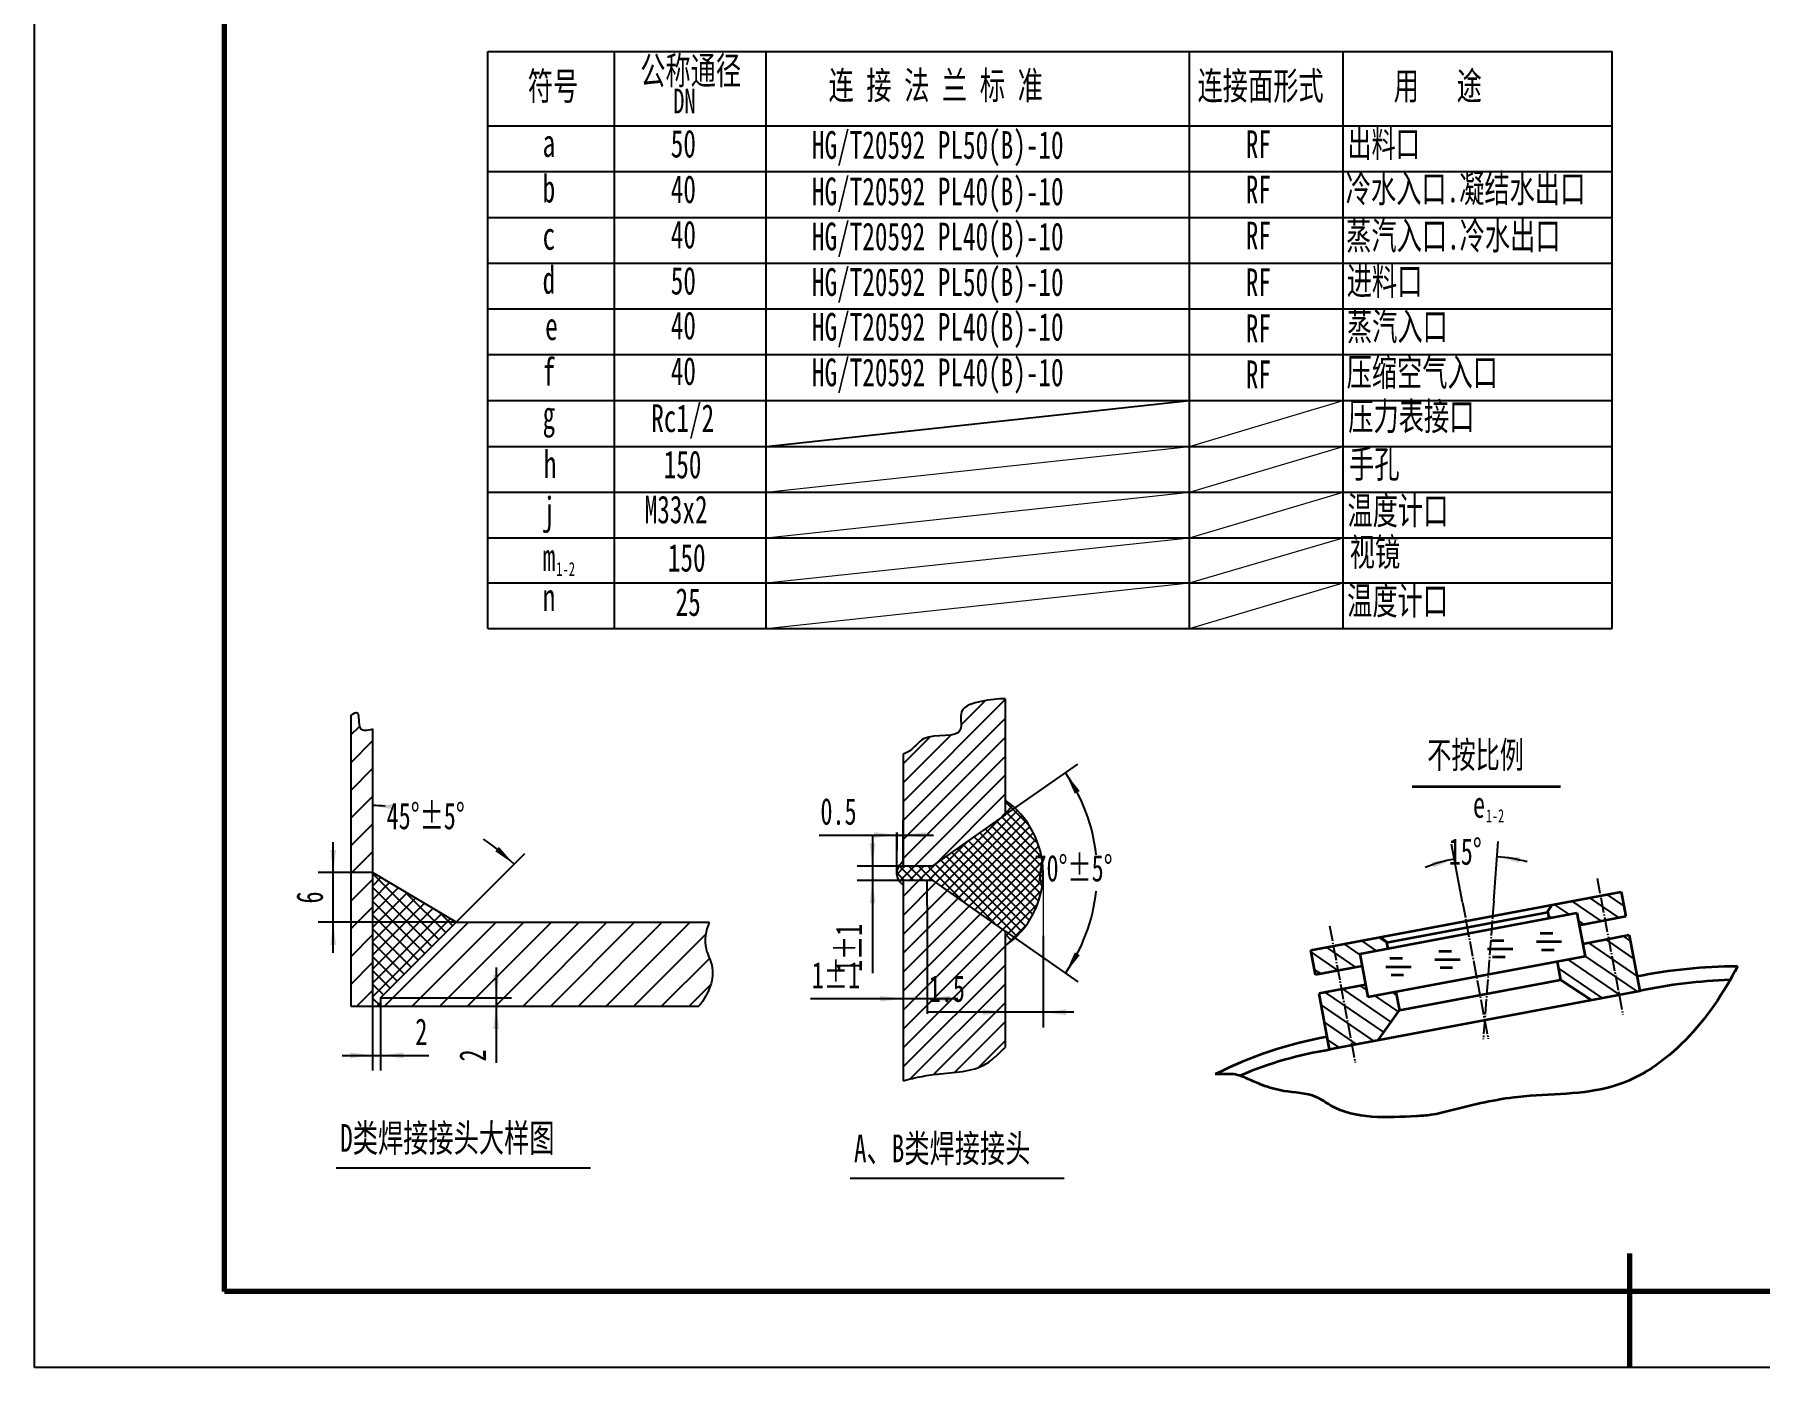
# Model space of a CAD drawing. Header units: millimetres. Extents: x -3150 to 3150, y -4455 to 4455.
# Drawn here: x -3150 to 256, y -4455 to -1823 of the extents above; entities that cross this region are included whole.
import ezdxf

# ---------------------------------------------------------------- set-up
doc = ezdxf.new("R2010")
doc.units = ezdxf.units.MM
doc.linetypes.add('EB_DASHDOT', pattern=[39, 30, -3, 3, -3])
for name, color, linetype, lineweight in [('CAXA0', 7, 'Continuous', 70), ('CAXA1', 1, 'EB_DASHDOT', 25), ('CAXA3', 7, 'Continuous', 25), ('CAXA4', 3, 'Continuous', 25), ('CAXA5', 4, 'Continuous', 25)]:
    doc.layers.add(name, color=color, linetype=linetype, lineweight=lineweight)
doc.styles.add('标准', font='SIMFANG.TTF', dxfattribs={"width": 0.667})
doc.dimstyles.new('标准', dxfattribs={"dimscale": 15, "dimtxt": 3.5, "dimasz": 3, "dimexe": 2, "dimexo": 0, "dimgap": 0.065, "dimtad": 1, "dimdec": 1, "dimdsep": 46, "dimtxsty": '标准', "dimcen": 0, "dimdle": 4, "dimadec": 4, "dimazin": 2, "dimtfac": 1, "dimtdec": 3, "dimtmove": 0, "dimatfit": 3, "dimldrblk": 'NONE', "dimfxl": 0, "dimtolj": 1, "dimtzin": 0, "dimarcsym": 0})

# ---------------------------------------------------------------- blocks, each defined once
blk = doc.blocks.new('CAXBLOCK2', base_point=(-2438.9, -3596.9))
at = {"layer": 'CAXA5', "color": 0, "linetype": 'Continuous', "lineweight": 25}
for p, q in [((-2482.3, -3479.3), (-2351.7, -3609.9)), ((-2482.3, -3506.7), (-2365.4, -3623.6)), ((-2482.3, -3534.1), (-2379.1, -3637.3)), ((-2418.5, -3515.8), (-2338, -3596.3)), ((-2482.3, -3561.4), (-2392.7, -3651)), ((-2350.7, -3556.2), (-2324.3, -3582.6)), ((-2482.3, -3588.8), (-2406.4, -3664.7)), ((-2482.3, -3616.1), (-2420.1, -3678.3)), ((-2482.3, -3643.5), (-2433.8, -3692)), ((-2482.3, -3670.9), (-2447.5, -3705.7)), ((-2482.3, -3698.2), (-2461.1, -3719.4)), ((-2482.3, -3725.6), (-2466.8, -3741))]:
    blk.add_line(p, q, dxfattribs=at)
blk = doc.blocks.new('CAXBLOCK3', base_point=(-2428.9, -3600.2))
at = {"layer": 'CAXA5', "color": 0, "linetype": 'Continuous', "lineweight": 25}
for p, q in [((-2482.3, -3503.6), (-2466.1, -3487.4)), ((-2482.3, -3531), (-2449, -3497.6)), ((-2482.3, -3558.3), (-2431.8, -3507.8)), ((-2482.3, -3585.7), (-2414.7, -3518.1)), ((-2482.3, -3613), (-2397.5, -3528.3)), ((-2482.3, -3640.4), (-2380.4, -3538.5)), ((-2482.3, -3667.8), (-2363.3, -3548.7)), ((-2482.3, -3695.1), (-2346.1, -3558.9)), ((-2482.3, -3722.5), (-2329, -3569.2)), ((-2474, -3741.5), (-2466.8, -3734.4))]:
    blk.add_line(p, q, dxfattribs=at)
blk = doc.blocks.new('CAXBLOCK4', base_point=(-2265, -3637.2))
at = {"layer": 'CAXA5', "color": 0, "linetype": 'Continuous', "lineweight": 25}
for p, q in [((-2458.9, -3741.5), (-2293.3, -3575.9)), ((-2404.2, -3741.5), (-2238.6, -3575.9)), ((-2349.5, -3741.5), (-2183.9, -3575.9)), ((-2294.8, -3741.5), (-2129.2, -3575.9)), ((-2240, -3741.5), (-2074.4, -3575.9)), ((-2185.3, -3741.5), (-2019.7, -3575.9)), ((-2130.6, -3741.5), (-1965, -3575.9)), ((-2075.9, -3741.5), (-1910.3, -3575.9)), ((-2021.2, -3741.5), (-1855.6, -3575.9)), ((-1966.5, -3741.5), (-1824.5, -3599.6)), ((-1911.7, -3741.5), (-1817.3, -3647.1)), ((-1857, -3741.5), (-1814.9, -3699.4))]:
    blk.add_line(p, q, dxfattribs=at)
blk = doc.blocks.new('CAXBLOCK5', base_point=(-2498.7, -3511.4))
at = {"layer": 'CAXA5', "color": 0, "linetype": 'Continuous', "lineweight": 25}
for p, q in [((-2525.3, -3205.9), (-2508.4, -3189)), ((-2525.3, -3260.7), (-2482.3, -3217.7)), ((-2525.3, -3315.4), (-2482.3, -3272.4)), ((-2525.3, -3370.1), (-2482.3, -3327.1)), ((-2525.3, -3424.8), (-2482.3, -3381.9)), ((-2525.3, -3479.5), (-2482.3, -3436.6)), ((-2525.3, -3534.3), (-2482.3, -3491.3)), ((-2525.3, -3589), (-2482.3, -3546)), ((-2525.3, -3643.7), (-2482.3, -3600.7)), ((-2525.3, -3698.4), (-2482.3, -3655.5)), ((-2513.6, -3741.5), (-2482.3, -3710.2))]:
    blk.add_line(p, q, dxfattribs=at)
blk = doc.blocks.new('*CAXBLOCK69')
at = {"layer": 'CAXA0', "linetype": 'Continuous', "lineweight": 25}
for points in [[(-2560.1, -3477.8), (-2554.5, -3432.8), (-2565.7, -3432.8)], [(-2560.1, -3575.9), (-2554.5, -3620.9), (-2565.7, -3620.9)]]:
    blk.add_hatch(color=0, dxfattribs=at).paths.add_polyline_path(points, flags=0)
at = {"layer": 'CAXA0', "color": 0, "linetype": 'Continuous', "lineweight": 25}
for p, q in [((-2560.1, -3635.9), (-2560.1, -3417.8)), ((-2482.3, -3477.8), (-2590.1, -3477.8)), ((-2317.7, -3575.9), (-2590.1, -3575.9))]:
    blk.add_line(p, q, dxfattribs=at)
at = {"layer": 'CAXA0', "color": 0, "linetype": 'Continuous', "lineweight": 25, "insert": (-2633, -3538.8), "char_height": 52.5, "attachment_point": 1, "rotation": 90, "style": '标准'}
blk.add_mtext('\\fFangSong_GB2312|b0|i0|p34;6', dxfattribs=at)
blk = doc.blocks.new('_None')
blk = doc.blocks.new('*CAXBLOCK710')
at = {"layer": 'CAXA0', "linetype": 'Continuous', "lineweight": 25}
for points in [[(-2482.3, -3838.6), (-2527.3, -3844.3), (-2527.3, -3833)], [(-2466.8, -3838.6), (-2421.8, -3844.3), (-2421.8, -3833)]]:
    blk.add_hatch(color=0, dxfattribs=at).paths.add_polyline_path(points, flags=0)
at = {"layer": 'CAXA0', "color": 0, "linetype": 'Continuous', "lineweight": 25}
for p, q in [((-2482.3, -3741.5), (-2482.3, -3868.6)), ((-2466.8, -3755.8), (-2466.8, -3868.6)), ((-2542.3, -3838.6), (-2371.5, -3838.6))]:
    blk.add_line(p, q, dxfattribs=at)
at = {"layer": 'CAXA0', "color": 0, "linetype": 'Continuous', "lineweight": 25, "insert": (-2398.1, -3765.7), "char_height": 52.5, "attachment_point": 1, "style": '标准'}
blk.add_mtext('\\fFangSong_GB2312|b0|i0|p34;2', dxfattribs=at)
blk = doc.blocks.new('*CAXBLOCK811')
at = {"layer": 'CAXA0', "linetype": 'Continuous', "lineweight": 25}
for points in [[(-2238.3, -3725), (-2244, -3680), (-2232.7, -3680)], [(-2238.3, -3741.5), (-2244, -3786.5), (-2232.7, -3786.5)]]:
    blk.add_hatch(color=0, dxfattribs=at).paths.add_polyline_path(points, flags=0)
at = {"layer": 'CAXA0', "color": 0, "linetype": 'Continuous', "lineweight": 25}
for p, q in [((-2238.3, -3665), (-2238.3, -3853.2)), ((-2525.3, -3741.5), (-2208.3, -3741.5)), ((-2358.1, -3725), (-2208.3, -3725))]:
    blk.add_line(p, q, dxfattribs=at)
at = {"layer": 'CAXA0', "color": 0, "linetype": 'Continuous', "lineweight": 25, "insert": (-2311.2, -3850.6), "char_height": 52.5, "attachment_point": 1, "rotation": 90, "style": '标准'}
blk.add_mtext('\\fFangSong_GB2312|b0|i0|p34;2', dxfattribs=at)
blk = doc.blocks.new('CAXBLOCK10')
at = {"layer": 'CAXA0', "color": 0, "insert": (-2454.8, -3339.6), "char_height": 52.5, "attachment_point": 1, "style": '标准'}
blk.add_mtext('\\fFangSong_GB2312|b0|i0|p34;45{%%D}{%%P}5{%%D}', dxfattribs=at)
blk = doc.blocks.new('*CAXBLOCK912')
at = {"layer": 'CAXA0', "linetype": 'Continuous', "lineweight": 25}
for points in [[(-2482.3, -3345.5), (-2436.8, -3342.5), (-2438, -3353.7)], [(-2203, -3461.2), (-2233, -3426.9), (-2240, -3435.7)]]:
    blk.add_hatch(color=0, dxfattribs=at).paths.add_polyline_path(points, flags=0)
at = {"layer": 'CAXA0', "color": 0, "linetype": 'Continuous', "lineweight": 25}
blk.add_line((-2317.7, -3575.9), (-2181.8, -3440), dxfattribs=at)
for start, end in [(86.3929, 90), (45, 56.3917)]:
    blk.add_arc((-2482.3, -3740.5), 395, start, end, dxfattribs=at)
blk.add_blockref('CAXBLOCK10', (0, 0), dxfattribs=at)
blk = doc.blocks.new('CAXBLOCK11', base_point=(-568.3, -3654.1))
at = {"layer": 'CAXA5', "color": 0, "linetype": 'Continuous', "lineweight": 25}
for p, q in [((-480.2, -3615.5), (-494.8, -3605.6)), ((-575.1, -3671.4), (-628.7, -3634.8)), ((-540.5, -3664.9), (-598.7, -3625.1)), ((-532.6, -3640.1), (-564, -3618.6)), ((-500.3, -3632), (-529.4, -3612.1)), ((-609.7, -3677.9), (-622.2, -3669.4))]:
    blk.add_line(p, q, dxfattribs=at)
blk = doc.blocks.new('CAXBLOCK12', base_point=(-549.9, -3752))
at = {"layer": 'CAXA5', "color": 0, "linetype": 'Continuous', "lineweight": 25}
for p, q in [((-471.5, -3772.4), (-566.1, -3707.8)), ((-519.6, -3709.3), (-531.5, -3701.2)), ((-504.4, -3810.3), (-609.2, -3738.7)), ((-485.9, -3792.8), (-600.7, -3714.3)), ((-457.1, -3752), (-502.4, -3721.1)), ((-460.6, -3719.5), (-467.7, -3714.6)), ((-539.1, -3816.8), (-602.6, -3773.3)), ((-573.7, -3823.3), (-596.1, -3808))]:
    blk.add_line(p, q, dxfattribs=at)
blk = doc.blocks.new('CAXBLOCK13', base_point=(-54.5, -3672))
at = {"layer": 'CAXA5', "color": 0, "linetype": 'Continuous', "lineweight": 25}
for p, q in [((7.6, -3647), (-46.5, -3610)), ((1.1, -3612.3), (-11.9, -3603.5)), ((15.2, -3712.5), (-88.5, -3641.7)), ((14.1, -3681.6), (-81.1, -3616.5)), ((-54.1, -3725.6), (-140.9, -3666.2)), ((-19.5, -3719), (-121.3, -3649.4))]:
    blk.add_line(p, q, dxfattribs=at)
blk = doc.blocks.new('CAXBLOCK14', base_point=(-79.4, -3556.5))
at = {"layer": 'CAXA5', "color": 0, "linetype": 'Continuous', "lineweight": 25}
for p, q in [((-119.3, -3560.3), (-148.4, -3540.4)), ((-55.5, -3573.7), (-113.7, -3533.9)), ((-20.9, -3567.1), (-79.1, -3527.4)), ((-12, -3543.1), (-44.4, -3520.9)), ((-153.9, -3566.8), (-160.5, -3562.3)), ((-90.2, -3580.2), (-101.5, -3572.4))]:
    blk.add_line(p, q, dxfattribs=at)
blk = doc.blocks.new('*CAXBLOCK1518')
at = {"layer": 'CAXA0', "linetype": 'Continuous', "lineweight": 25}
for points in [[(-346.3, -3450.9), (-391.6, -3456.9), (-388, -3467.6)], [(-261.9, -3446.2), (-216.2, -3447.3), (-218.6, -3458.2)]]:
    blk.add_hatch(color=0, dxfattribs=at).paths.add_polyline_path(points, flags=0)
at = {"layer": 'CAXA0', "color": 0, "linetype": 'Continuous', "lineweight": 25}
for p, q in [((-330.2, -3536.6), (-351.8, -3421.4)), ((-268.5, -3533.2), (-259.6, -3416.3))]:
    blk.add_line(p, q, dxfattribs=at)
for start, end in [(100.654, 111.266), (75.042, 85.654)]:
    blk.add_arc((-286.4, -3769.3), 323.9, start, end, dxfattribs=at)
at = {"layer": 'CAXA0', "color": 0, "linetype": 'Continuous', "lineweight": 25, "insert": (-357.5, -3409.8), "char_height": 52.5, "attachment_point": 1, "style": '标准'}
blk.add_mtext('\\fFangSong_GB2312|b0|i0|p34;15{%%D}', dxfattribs=at)
blk = doc.blocks.new('CAXBLOCK16')
at = {"layer": 'CAXA4', "attachment_point": 1, "style": '标准'}
for s, insert, char_height in [('\\fFangSong_GB2312|b0|i0|p34;e', (-309.5, -3317), 52.5), ('\\fFangSong_GB2312|b0|i0|p34;1-2', (-283.8, -3352.4), 26.25)]:
    blk.add_mtext(s, dxfattribs=dict(at, insert=insert, char_height=char_height))
blk = doc.blocks.new('CAXBLOCK17', base_point=(-1248.9, -3471.7))
at = {"layer": 'CAXA5', "color": 0, "linetype": 'Continuous', "lineweight": 25}
for p, q in [((-1185.1, -3385.4), (-1233, -3337.5)), ((-1161.4, -3446.6), (-1239.5, -3368.5)), ((-1168.1, -3421.2), (-1233, -3356.2)), ((-1163.2, -3519.5), (-1283.5, -3399.3)), ((-1160.2, -3503.8), (-1272.5, -3391.6)), ((-1158.6, -3486.7), (-1261.5, -3383.9)), ((-1158.8, -3467.9), (-1250.5, -3376.2)), ((-1193, -3583.3), (-1338.5, -3437.8)), ((-1185.4, -3572.2), (-1327.5, -3430.1)), ((-1178.5, -3560.3), (-1316.5, -3422.4)), ((-1172.5, -3547.6), (-1305.5, -3414.7)), ((-1167.4, -3534), (-1294.5, -3407)), ((-1413.6, -3493.6), (-1442.9, -3464.2)), ((-1394.9, -3493.6), (-1423.3, -3465.1)), ((-1376.2, -3493.6), (-1404.6, -3465.1)), ((-1315.5, -3535.6), (-1385.9, -3465.1)), ((-1253.1, -3579.2), (-1371.5, -3460.9)), ((-1210.3, -3603.3), (-1360.5, -3453.2)), ((-1201.3, -3593.7), (-1349.5, -3445.5)), ((-1432.3, -3493.6), (-1447.4, -3478.4)), ((-1220, -3612.3), (-1233, -3599.3)), ((-1230.5, -3620.6), (-1233, -3618))]:
    blk.add_line(p, q, dxfattribs=at)
blk = doc.blocks.new('CAXBLOCK18', base_point=(-1268.6, -3468.4))
at = {"layer": 'CAXA5', "color": 0, "linetype": 'Continuous', "lineweight": 25}
for p, q in [((-1233, -3341.7), (-1229, -3337.7)), ((-1370, -3497.4), (-1244.7, -3372.1)), ((-1359, -3505.1), (-1209, -3355.1)), ((-1348, -3512.8), (-1200.1, -3364.9)), ((-1233, -3360.4), (-1218.6, -3346.1)), ((-1337, -3520.5), (-1191.9, -3375.4)), ((-1326, -3528.2), (-1184.4, -3386.6)), ((-1315, -3535.9), (-1177.7, -3398.6)), ((-1384.9, -3493.6), (-1307.1, -3415.8)), ((-1304, -3543.6), (-1171.8, -3411.4)), ((-1293, -3551.3), (-1166.8, -3425.1)), ((-1282, -3559), (-1162.8, -3439.8)), ((-1447.4, -3481.3), (-1431.2, -3465.1)), ((-1442.3, -3494.9), (-1412.5, -3465.1)), ((-1422.3, -3493.6), (-1393.8, -3465.1)), ((-1403.6, -3493.6), (-1369.5, -3459.5)), ((-1271, -3566.7), (-1159.9, -3455.6)), ((-1260, -3574.4), (-1158.5, -3472.9)), ((-1249, -3582.1), (-1158.9, -3492)), ((-1238, -3589.8), (-1162, -3513.8)), ((-1233, -3603.5), (-1169.5, -3540)), ((-1233, -3622.2), (-1190.1, -3579.3))]:
    blk.add_line(p, q, dxfattribs=at)
blk = doc.blocks.new('CAXBLOCK19', base_point=(-1349.2, -3703.4))
at = {"layer": 'CAXA5', "color": 0, "linetype": 'Continuous', "lineweight": 25}
for p, q in [((-1434.8, -3524.8), (-1403.6, -3493.6)), ((-1434.8, -3562.2), (-1370, -3497.4)), ((-1434.8, -3599.6), (-1348, -3512.8)), ((-1434.8, -3637), (-1326, -3528.2)), ((-1434.8, -3674.4), (-1304, -3543.6)), ((-1434.8, -3711.8), (-1282, -3559)), ((-1434.8, -3749.2), (-1260, -3574.4)), ((-1434.8, -3786.6), (-1238, -3589.8)), ((-1434.8, -3824), (-1233, -3622.2)), ((-1434.8, -3861.4), (-1233, -3659.6)), ((-1421.7, -3885.7), (-1233, -3697)), ((-1375.6, -3877), (-1233, -3734.4)), ((-1332.3, -3871.1), (-1233, -3771.8)), ((-1286, -3862.2), (-1233, -3809.2))]:
    blk.add_line(p, q, dxfattribs=at)
blk = doc.blocks.new('CAXBLOCK20', base_point=(-1348.1, -3334.6))
at = {"layer": 'CAXA5', "color": 0, "linetype": 'Continuous', "lineweight": 25}
for p, q in [((-1434.8, -3337.8), (-1233, -3136)), ((-1321, -3186.6), (-1273.1, -3138.7)), ((-1434.8, -3375.2), (-1233, -3173.4)), ((-1434.8, -3300.4), (-1340.1, -3205.7)), ((-1434.8, -3263), (-1382, -3210.2)), ((-1434.8, -3412.6), (-1233, -3210.8)), ((-1434.8, -3450), (-1233, -3248.2)), ((-1412.5, -3465.1), (-1233, -3285.6)), ((-1369.5, -3459.5), (-1233, -3323)), ((-1244.7, -3372.1), (-1233, -3360.4))]:
    blk.add_line(p, q, dxfattribs=at)
blk = doc.blocks.new('CAXBLOCK22')
at = {"layer": 'CAXA0', "color": 0, "insert": (-1175.5, -3442.7), "char_height": 52.5, "attachment_point": 1, "style": '标准'}
blk.add_mtext('\\fFangSong_GB2312|b0|i0|p34;70{%%D}{%%P}5{%%D}', dxfattribs=at)
blk = doc.blocks.new('*CAXBLOCK2124')
at = {"layer": 'CAXA0', "linetype": 'Continuous', "lineweight": 25}
for points in [[(-1114.2, -3280.8), (-1085.9, -3316.6), (-1095.9, -3321.8)], [(-1114.2, -3676.5), (-1085.9, -3640.6), (-1095.9, -3635.4)]]:
    blk.add_hatch(color=0, dxfattribs=at).paths.add_polyline_path(points, flags=0)
at = {"layer": 'CAXA0', "color": 0, "linetype": 'Continuous', "lineweight": 25}
for p, q in [((-1233, -3363.9), (-1089.7, -3263.6)), ((-1233, -3593.3), (-1089.7, -3693.7))]:
    blk.add_line(p, q, dxfattribs=at)
for start, end in [(5.9842, 35), (325, 354.0158)]:
    blk.add_arc((-1396.8, -3478.6), 344.9, start, end, dxfattribs=at)
blk.add_blockref('CAXBLOCK22', (0, 0), dxfattribs=at)
blk = doc.blocks.new('CAXBLOCK24')
at = {"layer": 'CAXA0', "color": 0, "insert": (-1568.2, -3674), "char_height": 52.5, "attachment_point": 1, "rotation": 90, "style": '标准'}
blk.add_mtext('\\fFangSong_GB2312|b0|i0|p34;1{%%P}1', dxfattribs=at)
blk = doc.blocks.new('*CAXBLOCK2326')
at = {"layer": 'CAXA0', "linetype": 'Continuous', "lineweight": 25}
for points in [[(-1495.3, -3465.1), (-1500.9, -3420.1), (-1489.7, -3420.1)], [(-1495.3, -3493.6), (-1500.9, -3538.6), (-1489.7, -3538.6)]]:
    blk.add_hatch(color=0, dxfattribs=at).paths.add_polyline_path(points, flags=0)
at = {"layer": 'CAXA0', "color": 0, "linetype": 'Continuous', "lineweight": 25}
for p, q in [((-1495.3, -3405.1), (-1495.3, -3676.6)), ((-1434.8, -3465.1), (-1525.3, -3465.1)), ((-1434.8, -3493.6), (-1525.3, -3493.6))]:
    blk.add_line(p, q, dxfattribs=at)
blk.add_blockref('CAXBLOCK24', (0, 0), dxfattribs=at)
blk = doc.blocks.new('*CAXBLOCK2528')
at = {"layer": 'CAXA0', "linetype": 'Continuous', "lineweight": 25}
for points in [[(-1447, -3403.5), (-1492, -3409.2), (-1492, -3397.9)], [(-1434.8, -3403.5), (-1389.8, -3409.2), (-1389.8, -3397.9)]]:
    blk.add_hatch(color=0, dxfattribs=at).paths.add_polyline_path(points, flags=0)
at = {"layer": 'CAXA0', "color": 0, "linetype": 'Continuous', "lineweight": 25}
for p, q in [((-1600.8, -3403.5), (-1374.8, -3403.5)), ((-1447, -3398.7), (-1447, -3433.5)), ((-1434.8, -3465.1), (-1434.8, -3373.5))]:
    blk.add_line(p, q, dxfattribs=at)
at = {"layer": 'CAXA0', "color": 0, "linetype": 'Continuous', "lineweight": 25, "insert": (-1598.1, -3330.6), "char_height": 52.5, "attachment_point": 1, "style": '标准'}
blk.add_mtext('\\fFangSong_GB2312|b0|i0|p34;0.5', dxfattribs=at)
blk = doc.blocks.new('CAXBLOCK27')
at = {"layer": 'CAXA0', "color": 0, "insert": (-1615.2, -3653.9), "char_height": 52.5, "attachment_point": 1, "style": '标准'}
blk.add_mtext('\\fFangSong_GB2312|b0|i0|p34;1{%%P}1', dxfattribs=at)
blk = doc.blocks.new('*CAXBLOCK2629')
at = {"layer": 'CAXA0', "linetype": 'Continuous', "lineweight": 25}
for points in [[(-1434.8, -3726.8), (-1479.8, -3721.2), (-1479.8, -3732.4)], [(-1387.1, -3726.8), (-1342.1, -3721.2), (-1342.1, -3732.4)]]:
    blk.add_hatch(color=0, dxfattribs=at).paths.add_polyline_path(points, flags=0)
at = {"layer": 'CAXA0', "color": 0, "linetype": 'Continuous', "lineweight": 25}
for p, q in [((-1434.8, -3493.6), (-1434.8, -3756.8)), ((-1387.1, -3542.8), (-1387.1, -3756.8)), ((-1327.1, -3726.8), (-1617.9, -3726.8))]:
    blk.add_line(p, q, dxfattribs=at)
blk.add_blockref('CAXBLOCK27', (0, 0), dxfattribs=at)
blk = doc.blocks.new('*CAXBLOCK2831')
at = {"layer": 'CAXA0', "linetype": 'Continuous', "lineweight": 25}
for points in [[(-1233, -3753.4), (-1278, -3747.8), (-1278, -3759.1)], [(-1158, -3753.4), (-1113, -3747.8), (-1113, -3759.1)]]:
    blk.add_hatch(color=0, dxfattribs=at).paths.add_polyline_path(points, flags=0)
at = {"layer": 'CAXA0', "color": 0, "linetype": 'Continuous', "lineweight": 25}
for p, q in [((-1233, -3593.3), (-1233, -3783.4)), ((-1158, -3602.5), (-1158, -3783.4)), ((-1098, -3753.4), (-1386.8, -3753.4))]:
    blk.add_line(p, q, dxfattribs=at)
at = {"layer": 'CAXA0', "color": 0, "linetype": 'Continuous', "lineweight": 25, "insert": (-1384.2, -3680.5), "char_height": 52.5, "attachment_point": 1, "style": '标准'}
blk.add_mtext('\\fFangSong_GB2312|b0|i0|p34;1.5', dxfattribs=at)
blk = doc.blocks.new('CAXBLOCK33', base_point=(3000, -4304.9))
at = {"layer": 'CAXA0', "color": 0, "linetype": 'Continuous', "lineweight": 25}
for p, q in [((-3150, -4454.9), (-3150, 4455.1)), ((3150, -4454.9), (-3150, -4454.9))]:
    blk.add_line(p, q, dxfattribs=at)
at = {"layer": 'CAXA0', "color": 0, "linetype": 'Continuous', "lineweight": 70}
for p, q in [((-2775, -4304.9), (-2775, 4305.1)), ((0, -4454.9), (0, -4229.9)), ((3000, -4304.9), (-2775, -4304.9))]:
    blk.add_line(p, q, dxfattribs=at)
blk = doc.blocks.new('CAXBLOCK38')
at = {"layer": 'CAXA4', "attachment_point": 1, "style": '标准'}
for s, insert, char_height in [('\\fFangSong_GB2312|b0|i0|p34;m', (-2146.6, -2827.5), 54.75), ('\\fFangSong_GB2312|b0|i0|p34;1-2', (-2119.8, -2864.5), 27.375)]:
    blk.add_mtext(s, dxfattribs=dict(at, insert=insert, char_height=char_height))

msp = doc.modelspace()

# ---------------------------------------------------------------- linework, layer by layer
at = {"layer": 'CAXA0', "linetype": 'Continuous', "lineweight": 18}
for p, q in [((-869.29, -2636.51), (-566.03, -2545.65)), ((-1705.2, -2726.55), (-869.29, -2636.51)), ((-869.29, -2726.55), (-566.03, -2636.51)), ((-1705.2, -2816.59), (-869.29, -2726.55)), ((-869.29, -2816.59), (-566.03, -2726.55)), ((-1705.2, -2905.42), (-869.29, -2816.59)), ((-869.29, -2905.42), (-566.03, -2816.59)), ((-1705.2, -2995.46), (-869.29, -2905.42)), ((-869.29, -2995.46), (-566.03, -2905.42)), ((-1158.01, -3478.97), (-1158.01, -3602.47))]:
    msp.add_line(p, q, dxfattribs=at)
at = {"layer": 'CAXA0', "linetype": 'Continuous', "lineweight": 35}
for p, q in [((-136.44, -3308.69), (-429.46, -3308.69)), ((-629.44, -3630.91), (-17.1, -3515.71)), ((-163.63, -3557.25), (-153.13, -3540.76)), ((-17.1, -3515.71), (-7.88, -3564.7)), ((-532.98, -3638.12), (-104.34, -3557.48)), ((-480.18, -3615.51), (-161.76, -3555.6)), ((-161.76, -3555.6), (-159.45, -3567.85)), ((-104.34, -3557.48), (-88.21, -3643.21)), ((-7.88, -3564.7), (-99.73, -3581.98)), ((-477.59, -3616.54), (-493.61, -3604.81)), ((-151.63, -3598.06), (-176.55, -3598.06)), ((-0.97, -3601.44), (-92.82, -3618.72)), ((-0.97, -3601.44), (19.77, -3711.66)), ((-620.23, -3679.89), (-629.44, -3630.91)), ((-532.98, -3638.12), (-516.86, -3723.85)), ((-88.21, -3643.21), (-516.86, -3723.85)), ((-480.18, -3615.51), (-477.87, -3627.75)), ((-352.1, -3633.46), (-377.03, -3633.46)), ((-231.15, -3628.74), (-281, -3628.74)), ((-248.33, -3612.22), (-273.25, -3612.22)), ((-270.89, -3644.13), (-245.97, -3644.13)), ((-134.45, -3614.58), (-184.3, -3614.58)), ((-174.19, -3629.97), (-149.27, -3629.97)), ((-528.38, -3662.61), (-620.23, -3679.89)), ((-431.62, -3664.15), (-481.47, -3664.15)), ((-448.8, -3647.62), (-473.72, -3647.62)), ((-334.92, -3649.99), (-384.77, -3649.99)), ((-374.67, -3665.37), (-349.74, -3665.37)), ((-143.32, -3653.58), (-136.41, -3690.32)), ((-521.46, -3699.36), (-613.32, -3716.63)), ((19.77, -3711.66), (-592.58, -3826.86)), ((-471.37, -3679.53), (-446.44, -3679.53)), ((-136.41, -3690.32), (-454.83, -3750.22)), ((-136.63, -3689.16), (-75.56, -3729.6)), ((-592.58, -3826.86), (-613.32, -3716.63)), ((-461.74, -3713.48), (-454.83, -3750.22)), ((-455.05, -3749.06), (-497.25, -3808.92))]:
    msp.add_line(p, q, dxfattribs=at)
for centre, radius, start, end in [((215.67, -4683.41), 1020.46, 90.17943, 101.42709), ((227.98, -4677.63), 988.32, 91.7364, 102.21565), ((-454.51, -4597.2), 807.89, 100.21347, 116.78556), ((-479.3, -4549.11), 730.28, 98.87705, 113.42397)]:
    msp.add_arc(centre, radius, start, end, dxfattribs=at)
msp.add_open_spline([(212.47, -3662.96), (159.44, -3766.96), (26.04, -3924.05), (-203.36, -3911.35), (-321.65, -3938.92), (-387.78, -3956.73), (-468.35, -3961.2), (-553.5, -3966.74), (-627.22, -3912.01), (-676.87, -3912.83), (-721.55, -3899.47), (-753.32, -3885.62), (-780.39, -3873.74), (-802.89, -3876.21), (-815.05, -3876.01), (-818.59, -3875.99)], degree=3, knots=[0, 0, 0, 0, 342.6586754, 534.8979499, 668.8373395, 712.8696033, 741.6239441, 914.8930635, 948.0727837, 1013.6439677, 1058.255968, 1089.3019496, 1119.5089464, 1145.7759186, 1156.5381565, 1156.5381565, 1156.5381565, 1156.5381565], dxfattribs=at)
at = {"layer": 'CAXA1', "linetype": 'EB_DASHDOT', "lineweight": 25}
for p, q in [((-64.43, -3488.74), (-13.75, -3758.17)), ((-330.18, -3536.57), (-279.5, -3806)), ((-268.46, -3533.17), (-289.24, -3806.54)), ((-592.74, -3583.14), (-542.05, -3852.58))]:
    msp.add_line(p, q, dxfattribs=at)
at = {"layer": 'CAXA3', "linetype": 'Continuous', "lineweight": 25}
for p, q in [((-2254.76, -2995.46), (-2254.76, -1856.16)), ((-2254.76, -1856.16), (-34.73, -1856.16)), ((-2004.86, -2995.46), (-2004.86, -1856.16)), ((-1705.2, -2995.46), (-1705.2, -1856.16)), ((-869.29, -2995.46), (-869.29, -1856.16)), ((-566.03, -2995.46), (-566.03, -1856.16)), ((-34.73, -2995.46), (-34.73, -1856.16)), ((-2254.76, -2003.37), (-34.73, -2003.37)), ((-2254.76, -2093.41), (-34.73, -2093.41)), ((-2254.76, -2184.27), (-34.73, -2184.27)), ((-2254.76, -2274.31), (-34.73, -2274.31)), ((-2254.76, -2364.35), (-34.73, -2364.35)), ((-2254.76, -2454.39), (-34.73, -2454.39)), ((-2254.76, -2545.65), (-34.73, -2545.65)), ((-1705.2, -2636.51), (-869.29, -2545.65)), ((-2254.76, -2636.51), (-34.73, -2636.51)), ((-2254.76, -2726.55), (-34.73, -2726.55)), ((-2254.76, -2816.59), (-34.73, -2816.59)), ((-2254.76, -2905.42), (-34.73, -2905.42)), ((-2254.76, -2995.46), (-34.73, -2995.46)), ((-2525.25, -3167.18), (-2525.25, -3741.51)), ((-1233.01, -3134.81), (-1233.01, -3363.93)), ((-2482.29, -3193.68), (-2482.29, -3741.51)), ((-1434.82, -3244.11), (-1434.82, -3465.13)), ((-1233.01, -3363.93), (-1377.53, -3465.13)), ((-1446.95, -3481.86), (-1446.95, -3398.71)), ((-1377.53, -3465.13), (-1434.82, -3465.13)), ((-2317.67, -3575.91), (-2482.29, -3477.75)), ((-1434.82, -3493.56), (-1434.82, -3888.71)), ((-1375.46, -3493.56), (-1434.82, -3493.56)), ((-1387.08, -3542.78), (-1387.08, -3493.56)), ((-1233.01, -3593.3), (-1375.46, -3493.56)), ((-2466.82, -3725.05), (-2317.67, -3575.91)), ((-2317.67, -3575.91), (-1817.51, -3575.91)), ((-1233.01, -3593.3), (-1233.01, -3822.85)), ((-2525.25, -3741.51), (-1838.06, -3741.51)), ((-2483.28, -3741.51), (-2482.29, -3740.53)), ((-2466.82, -3725.05), (-2358.05, -3725.05)), ((-2466.82, -3725.05), (-2466.82, -3755.82)), ((-2554.04, -4060.51), (-2051.82, -4060.51)), ((-1539.45, -4081.09), (-1116.83, -4081.09))]:
    msp.add_line(p, q, dxfattribs=at)
for centre, radius, start, end in [((-1334.39, -3478.59), 175.96, 305.17815, 55.14183), ((-1420.91, -3479.15), 26.54, 119.99155, 238.40904)]:
    msp.add_arc(centre, radius, start, end, dxfattribs=at)
for points, knots in [([(-2525.25, -3167.18), (-2519.35, -3162.52), (-2506.16, -3156.44), (-2514.52, -3200.22), (-2492.53, -3197.31), (-2482.29, -3193.68)], [0, 0, 0, 0, 18.3689111, 46.544273, 71.6559731, 71.6559731, 71.6559731, 71.6559731]), ([(-1233.01, -3134.81), (-1248.32, -3134.01), (-1276.97, -3138.54), (-1329.18, -3150.87), (-1308.09, -3220.15), (-1389.29, -3196.87), (-1413.64, -3233.37), (-1428.67, -3241.57), (-1434.82, -3244.11)], [0, 0, 0, 0, 48.2316165, 93.0393088, 128.5972487, 205.0177133, 236.8263117, 256.8535529, 256.8535529, 256.8535529, 256.8535529]), ([(-1817.51, -3575.91), (-1824.6, -3592.95), (-1830.35, -3623.51), (-1800.74, -3675.37), (-1819.15, -3717.2), (-1838.06, -3741.51)], [0, 0, 0, 0, 53.9932769, 89.1598527, 175.5740693, 175.5740693, 175.5740693, 175.5740693]), ([(-1434.82, -3888.71), (-1422.43, -3885.28), (-1398.06, -3879.65), (-1341.71, -3871.77), (-1278.9, -3870.15), (-1245.87, -3834.37), (-1234.84, -3824.46), (-1233.01, -3822.85)], [0, 0, 0, 0, 38.6506476, 75.061867, 173.4849396, 210.6994931, 218.0311085, 218.0311085, 218.0311085, 218.0311085])]:
    msp.add_open_spline(points, degree=3, knots=knots, dxfattribs=at)

# ---------------------------------------------------------------- block references
at = {"layer": 'CAXA0', "linetype": 'Continuous', "lineweight": 70}
msp.add_blockref('CAXBLOCK33', (2999.98, -4304.94), dxfattribs=at)
at = {"layer": 'CAXA4', "linetype": 'Continuous', "lineweight": 25}
for name in ['CAXBLOCK38', 'CAXBLOCK16']:
    msp.add_blockref(name, (0, 0), dxfattribs=at)
at = {"layer": 'CAXA5', "linetype": 'Continuous', "lineweight": 25}
for name, p in [('CAXBLOCK20', (-1348.13, -3334.57)), ('CAXBLOCK5', (-2498.68, -3511.44)), ('CAXBLOCK17', (-1248.89, -3471.69)), ('CAXBLOCK18', (-1268.57, -3468.41)), ('CAXBLOCK2', (-2438.87, -3596.85)), ('CAXBLOCK3', (-2428.85, -3600.19)), ('CAXBLOCK19', (-1349.16, -3703.44)), ('CAXBLOCK4', (-2265.04, -3637.17))]:
    msp.add_blockref(name, p, dxfattribs=at)
at = {"layer": 'CAXA5', "linetype": 'Continuous', "lineweight": 35}
for name, p in [('CAXBLOCK14', (-79.36, -3556.48)), ('CAXBLOCK11', (-568.31, -3654.12)), ('CAXBLOCK13', (-54.48, -3672.04)), ('CAXBLOCK12', (-549.9, -3752.02))]:
    msp.add_blockref(name, p, dxfattribs=at)

# ---------------------------------------------------------------- texts
at = {"layer": 'CAXA4', "linetype": 'Continuous', "lineweight": 25, "attachment_point": 1, "style": '标准'}
for s, insert, char_height in [('\\fFangSong_GB2312|b0|i0|p34;公称通径', (-1953.92, -1866.67), 54.7449), ('\\fFangSong_GB2312|b0|i0|p34;符号', (-2175.99, -1897.25), 54.7449), ('\\fFangSong_GB2312|b0|i0|p34;连 接 法 兰 标 准', (-1581.99, -1895.9), 54.75), ('\\fFangSong_GB2312|b0|i0|p34;连接面形式', (-853.49, -1896.67), 54.75), ('\\fFangSong_GB2312|b0|i0|p34;用   途', (-466.14, -1896.67), 54.7449), ('\\fFangSong_GB2312|b0|i0|p34;DN', (-1888.75, -1929.83), 48.6622), ('\\fFangSong_GB2312|b0|i0|p34;HG/T20592 PL50(B)-10', (-1614.81, -2013.56), 54.75), ('\\fFangSong_GB2312|b0|i0|p34;出料口', (-557.66, -2012.31), 52.5), ('\\fFangSong_GB2312|b0|i0|p34;a', (-2146.64, -2009.71), 54.7449), ('\\fFangSong_GB2312|b0|i0|p34;50\\P', (-1893.66, -2010.91), 54.75), ('\\fFangSong_GB2312|b0|i0|p34;RF', (-758.24, -2012.01), 54.75), ('\\fFangSong_GB2312|b0|i0|p34;b', (-2146.64, -2099.71), 54.7449), ('\\fFangSong_GB2312|b0|i0|p34;40', (-1893.66, -2100.91), 54.75), ('\\fFangSong_GB2312|b0|i0|p34;HG/T20592 PL40(B)-10', (-1614.81, -2105.22), 54.75), ('\\fFangSong_GB2312|b0|i0|p34;RF', (-758.24, -2101.42), 54.75), ('\\fFangSong_GB2312|b0|i0|p34;冷水入口.凝结水出口', (-560.87, -2099.41), 54.75), ('\\fFangSong_GB2312|b0|i0|p34;c', (-2146.64, -2193.03), 54.75), ('\\fFangSong_GB2312|b0|i0|p34;40', (-1893.59, -2190.45), 54.75), ('\\fFangSong_GB2312|b0|i0|p34;HG/T20592 PL40(B)-10', (-1614.81, -2194.22), 54.75), ('\\fFangSong_GB2312|b0|i0|p34;RF', (-758.24, -2192.32), 54.75), ('\\fFangSong_GB2312|b0|i0|p34;蒸汽入口.冷水出口', (-559.95, -2192.59), 54.75), ('\\fFangSong_GB2312|b0|i0|p34;d', (-2146.64, -2279.77), 54.75), ('\\fFangSong_GB2312|b0|i0|p34;HG/T20592 PL50(B)-10', (-1614.81, -2284.21), 54.75), ('\\fFangSong_GB2312|b0|i0|p34;进料口', (-558.85, -2282.23), 54.75), ('\\fFangSong_GB2312|b0|i0|p34;50', (-1893.66, -2281.56), 54.75), ('\\fFangSong_GB2312|b0|i0|p34;RF', (-758.24, -2284.71), 54.75), ('\\fFangSong_GB2312|b0|i0|p34;40\\P', (-1893.66, -2370.04), 54.75), ('\\fFangSong_GB2312|b0|i0|p34;HG/T20592 PL40(B)-10', (-1614.81, -2372.69), 54.75), ('\\fFangSong_GB2312|b0|i0|p34;RF', (-758.24, -2375.61), 54.75), ('\\fFangSong_GB2312|b0|i0|p34;蒸汽入口', (-558.4, -2371.68), 54.75), ('\\fFangSong_GB2312|b0|i0|p34;e', (-2141.66, -2371.33), 54.75), ('\\fFangSong_GB2312|b0|i0|p34;f', (-2146.64, -2461.49), 54.75), ('\\fFangSong_GB2312|b0|i0|p34;40\\P', (-1893.66, -2459.93), 54.75), ('\\fFangSong_GB2312|b0|i0|p34;HG/T20592 PL40(B)-10', (-1614.81, -2462.58), 54.75), ('\\fFangSong_GB2312|b0|i0|p34;RF', (-758.24, -2466.51), 54.75), ('\\fFangSong_GB2312|b0|i0|p34;压缩空气入口', (-559.11, -2462.1), 54.75), ('\\fFangSong_GB2312|b0|i0|p34;Rc1/2', (-1932.19, -2553), 54.7449), ('\\fFangSong_GB2312|b0|i0|p34;压力表接口', (-555.81, -2549.37), 54.75), ('\\fFangSong_GB2312|b0|i0|p34;g', (-2146.64, -2546.46), 54.7449), ('\\fFangSong_GB2312|b0|i0|p34;h', (-2144.48, -2643.94), 54.75), ('\\fFangSong_GB2312|b0|i0|p34;150', (-1907.57, -2644.37), 54.75), ('\\fFangSong_GB2312|b0|i0|p34;手孔', (-554.17, -2643.53), 54.75), ('\\fFangSong_GB2312|b0|i0|p34;j', (-2146.64, -2736.11), 54.75), ('\\fFangSong_GB2312|b0|i0|p34;M33x2\\P', (-1945.13, -2733.36), 54.75), ('\\fFangSong_GB2312|b0|i0|p34;温度计口', (-557.41, -2735.36), 54.7449), ('\\fFangSong_GB2312|b0|i0|p34;视镜', (-552.92, -2817.26), 54.75), ('\\fFangSong_GB2312|b0|i0|p34;150', (-1899.37, -2828.61), 54.75), ('\\fFangSong_GB2312|b0|i0|p34;n', (-2146.64, -2906.46), 54.7449), ('\\fFangSong_GB2312|b0|i0|p34;25', (-1884.07, -2916.04), 54.75), ('\\fFangSong_GB2312|b0|i0|p34;温度计口', (-558.01, -2913.38), 54.7449), ('\\fFangSong_GB2312|b0|i0|p34;不按比例', (-399.85, -3218.95), 52.5), ('\\fFangSong_GB2312|b0|i0|p34;D类焊接接头大样图', (-2546.45, -3974.3), 54.752), ('\\fFangSong_GB2312|b0|i0|p34;A、B类焊接接头', (-1531.87, -3994.88), 54.752)]:
    msp.add_mtext(s, dxfattribs=dict(at, insert=insert, char_height=char_height))

# ---------------------------------------------------------------- dimensions: what is measured, and where the dimension line sits
at = {"layer": 'CAXA4', "linetype": 'Continuous', "lineweight": 25}
for base, line1, line2, text, picture, middle in [((-2331.13, -3375.57), ((-2482.29, -3193.68), (-2482.29, -3741.51)), ((-2466.82, -3725.05), (-2317.67, -3575.91)), '\\fFangSong_GB2312;45{%%D}\\S+5%d^ +5%d;', '*CAXBLOCK912', (-2331.13, -3375.57)), ((-1051.85, -3478.62), ((-1233.01, -3363.93), (-1377.53, -3465.13)), ((-1233.01, -3593.3), (-1375.46, -3493.56)), '\\fFangSong_GB2312;70{%%D}\\S+5%d^ +5%d;', '*CAXBLOCK2124', (-1051.85, -3478.62)), ((-304.23, -3445.8), ((-268.46, -3533.17), (-289.24, -3806.54)), ((-330.18, -3536.57), (-279.5, -3806)), '\\fFangSong_GB2312;15{%%D}', '*CAXBLOCK1518', (-304.23, -3445.8))]:
    dim = msp.add_angular_dim_2l(base=base, line1=line1, line2=line2, text=text, dimstyle='标准', dxfattribs=at)
    dim.commit()
    dim.dimension.update_dxf_attribs({"geometry": picture, "text_midpoint": middle})
at = {"layer": 'CAXA4', "linetype": 'Continuous', "lineweight": 18}
dim = msp.add_linear_dim(base=(-1527.72, -3403.53), p1=(-1446.95, -3398.71), p2=(-1434.82, -3465.13), angle=180, text='\\fFangSong_GB2312;0.5', dimstyle='标准', dxfattribs=at)
dim.commit()
dim.dimension.update_dxf_attribs({"geometry": '*CAXBLOCK2528', "text_midpoint": (-1556.91, -3366.59)})
at = {"layer": 'CAXA4', "linetype": 'Continuous', "lineweight": 25}
for base, p1, p2, angle, text, picture, middle in [((-1495.28, -3585.06), (-1434.82, -3465.13), (-1434.82, -3493.56), 270, '\\fFangSong_GB2312;1\\S+1^ -1;', '*CAXBLOCK2326', (-1532.22, -3618.13)), ((-2560.08, -3526.83), (-2317.67, -3575.91), (-2482.29, -3477.75), 90, '\\fFangSong_GB2312;6', '*CAXBLOCK69', (-2597.02, -3526.83)), ((-1526.33, -3726.81), (-1387.08, -3542.78), (-1434.82, -3493.56), 180, '\\fFangSong_GB2312;1\\S+1^ -1;', '*CAXBLOCK2629', (-1559.39, -3689.87)), ((-2238.33, -3838.63), (-2358.05, -3725.05), (-2525.25, -3741.51), 90, '\\fFangSong_GB2312;2', '*CAXBLOCK811', (-2275.27, -3838.63))]:
    dim = msp.add_linear_dim(base=base, p1=p1, p2=p2, angle=angle, text=text, dimstyle='标准', dxfattribs=at)
    dim.commit()
    dim.dimension.update_dxf_attribs({"geometry": picture, "text_midpoint": middle})
at = {"layer": 'CAXA4', "linetype": 'Continuous', "lineweight": 18}
dim = msp.add_linear_dim(base=(-1342.87, -3753.44), p1=(-1158.01, -3602.47), p2=(-1233.01, -3593.3), text='\\fFangSong_GB2312;1.5', dimstyle='标准', dxfattribs=at)
dim.commit()
dim.dimension.update_dxf_attribs({"geometry": '*CAXBLOCK2831', "text_midpoint": (-1342.97, -3716.5)})
at = {"layer": 'CAXA4', "linetype": 'Continuous', "lineweight": 25}
dim = msp.add_linear_dim(base=(-2386.1, -3838.63), p1=(-2482.29, -3741.51), p2=(-2466.82, -3755.82), text='\\fFangSong_GB2312;2', dimstyle='标准', dxfattribs=at)
dim.commit()
dim.dimension.update_dxf_attribs({"geometry": '*CAXBLOCK710', "text_midpoint": (-2386.1, -3801.69)})

doc.saveas('drawing.dxf')
